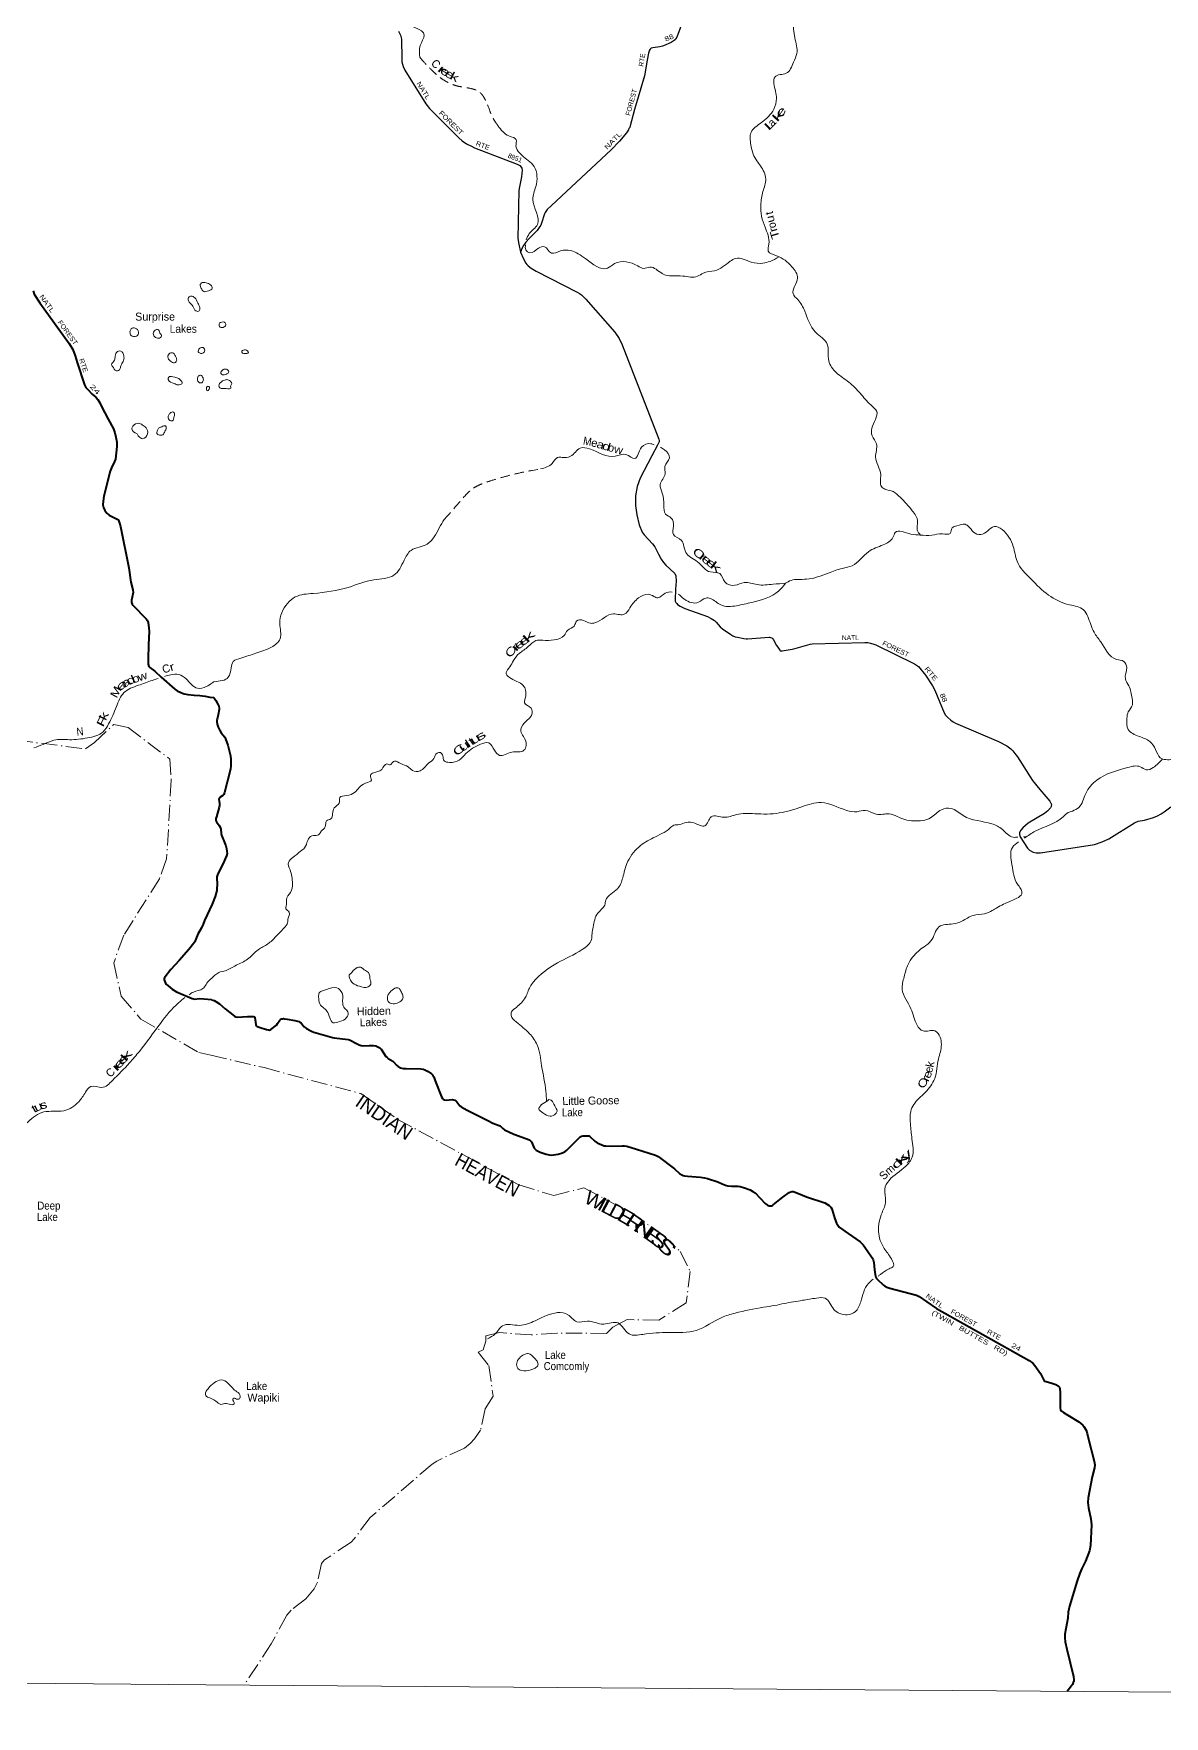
# Model space of a CAD drawing. Header units: feet. Extents: x -254670 to 6, y -549186 to -364975.
# Drawn here: x -195303 to -167054, y -549186 to -507125 of the extents above; entities that cross this region are included whole.
import ezdxf
from ezdxf.enums import TextEntityAlignment as Align

# ---------------------------------------------------------------- set-up
doc = ezdxf.new("R2010")
doc.units = ezdxf.units.FT
doc.header["$LTSCALE"] = 80
doc.linetypes.add('DOT_DASHED', pattern=[7.7, 5, -1.2, 0.3, -1.2])
doc.linetypes.add('MEDIUM_DASHED', pattern=[4.5, 3, -1.5])
for name, color, linetype, lineweight in [('26', 7, 'Continuous', 40), ('29', 7, 'Continuous', 25), ('39', 7, 'Continuous', 13), ('4', 7, 'Continuous', 13), ('44', 7, 'DOT_DASHED', 13)]:
    doc.layers.add(name, color=color, linetype=linetype, lineweight=lineweight)
for name, color, linetype in [('27', 7, 'Continuous'), ('30', 7, 'Continuous'), ('41', 7, 'Continuous')]:
    doc.layers.add(name, color=color, linetype=linetype)

msp = doc.modelspace()

# ---------------------------------------------------------------- linework, layer by layer
at = {"layer": '26'}
for points in [[(-195318.16, -513556.34), (-195287.55, -513633.5), (-195152.31, -513856.82), (-194417.84, -514869.22), (-194324, -515024.27), (-194268.71, -515176.57), (-194217.26, -515347.81), (-194031.42, -515902.47), (-194000.5, -515968.3), (-193951.54, -516021.75), (-193840.1, -516134.06), (-193753.44, -516208.83), (-193697.8, -516273.42), (-193648.83, -516353.6), (-193605.05, -516444.1), (-193444.17, -516759.85), (-193309.03, -517007.25), (-193271.56, -517107.48), (-193251.53, -517212.16), (-193227.05, -517334.65), (-193224.85, -517445.09), (-193261.55, -517758.92), (-193282.68, -517822.12), (-193357.26, -517974.95), (-193391.98, -518062.47), (-193551.14, -518689.93), (-193569.83, -518811.23), (-193574.28, -518902.55), (-193556.42, -518970.86), (-193525.31, -519047.31), (-193476.34, -519111.89), (-193419.03, -519164.09), (-193218.15, -519261.11), (-193184.77, -519287.84), (-193155.83, -519361.33), (-193135.8, -519443.74), (-192926.02, -520474.6), (-192871.56, -520836.05), (-192825.3, -521030.56), (-192820.64, -521095.14), (-192855.56, -521283.64), (-192856.46, -521346.81), (-192845.33, -521386.9), (-192828.08, -521410.18), (-192492.98, -521750.74), (-192464.73, -521785.56), (-192444.7, -521841.24), (-192423.89, -521981.82), (-192419.1, -522058.38), (-192429.81, -522401.21), (-192439.43, -522754.37), (-192438.02, -522887.98), (-192422.44, -522941.44), (-192402.41, -522965.93), (-192276.5, -523060.09), (-192116.89, -523213.28), (-191772.52, -523513.81), (-191713.65, -523554.13), (-191627.84, -523596.21), (-191541.04, -523627.39), (-191453.32, -523645.82), (-191290.21, -523657.2), (-191153.66, -523668.59), (-191020.91, -523687.57), (-190903.32, -523714.14), (-190800.34, -523718.26)], [(-190800.34, -523718.26), (-190747.81, -523790.04), (-190699.46, -523889.67), (-190680.49, -523935.21), (-190670.07, -523981.71), (-190666.97, -524022.68), (-190689.52, -524148.73), (-190721.84, -524260.55), (-190728.86, -524287.24), (-190728.86, -524325.19), (-190718.21, -524383.1), (-190692.83, -524458.03), (-190653.07, -524543.02), (-190616.96, -524598.46), (-190529.82, -524710.1), (-190506.97, -524752.17), (-190449.48, -524914.48), (-190384.33, -525176.8), (-190374.22, -525266.46), (-190378.01, -525368.93), (-190378.01, -525435.35), (-190386.55, -525504.62), (-190395.47, -525540.03), (-190530.89, -526097.59), (-190553.44, -526144.14), (-190578.1, -526168.81), (-190640.68, -526208.66), (-190663.44, -526227.64), (-190671.98, -526239.98), (-190678.61, -526259.9), (-190662.67, -526366.07), (-190659.65, -526419.31), (-190664.52, -526460.41), (-190735.44, -526697.96), (-190749.74, -526746.66), (-190751.64, -526792.2), (-190737.96, -526826.42), (-190664.4, -526921.25), (-190646.2, -526960.76), (-190630.26, -527012.34), (-190621.13, -527115.87), (-190612.25, -527159.42), (-190535.2, -527342.45), (-190504.14, -527426.99), (-190485.18, -527497.21), (-190475.32, -527566.52), (-190471.9, -527622.45), (-190481.42, -527672.82), (-190573.92, -527883.84), (-190700.44, -528130.09), (-190722.7, -528200.18), (-190728.89, -528257.24), (-190721.67, -528352.81), (-190729.46, -528545.42), (-190768.42, -528689.23), (-190842.98, -528884.17)], [(-190843, -528886.23), (-191031.53, -529293.39), (-191067.14, -529386.93), (-191107.59, -529474.11), (-191200.69, -529631.92), (-191265.37, -529798.54), (-191278.87, -529828.55), (-191298.62, -529859.08), (-191424.67, -530016.61), (-191664.4, -530294.54), (-191877.84, -530520.41), (-192020.93, -530700.41), (-192034.64, -530725.2), (-192039.8, -530752.17), (-192038.44, -530778.34), (-192025.49, -530820.8), (-192006.2, -530856.15), (-191990.83, -530881.34), (-191939.82, -530929.53), (-191839.48, -531006.06), (-191730.09, -531078.92), (-191345.36, -531242.14), (-191311.12, -531253.71), (-191278.59, -531255.5), (-191165.75, -531245.86), (-191047.11, -531251.04), (-190862.68, -531271.3)], [(-190862.7, -531273.17), (-190796.21, -531294.52), (-190750.69, -531315.4), (-190662.4, -531375.98), (-190514.29, -531503.39), (-190286.04, -531687.35), (-190249.11, -531703.39), (-190210.18, -531706.32), (-189957.68, -531691.06), (-189808.12, -531694.94), (-189785.16, -531700.48), (-189778.25, -531708.69), (-189773.98, -531729.1), (-189761.3, -531815.4), (-189749.14, -531912.02), (-189740.32, -531928.83), (-189720.41, -531944.96), (-189639.83, -531970.4), (-189489.03, -532017.07)], [(-189489.03, -532017.07), (-189439.72, -532029.41), (-189410.08, -532031.15), (-189395.15, -532026.56), (-189378.08, -532017.07), (-189238.94, -531906), (-189209.78, -531870.47), (-189154.78, -531781.28), (-189139.79, -531765.39), (-189114, -531753.77), (-189088.4, -531749.02), (-189057.09, -531746.94), (-189036.24, -531748.07), (-188967, -531760.76), (-188774.01, -531794.81)], [(-188774.01, -531794.81), (-188710.83, -531805.96), (-188677.33, -531817.81), (-188650.77, -531832.04), (-188628.96, -531845.33), (-188607.55, -531864.22), (-188542.67, -531948.75), (-188519.26, -531970.37), (-188489.57, -531989.55), (-188381, -532047.91), (-188341.17, -532064.99), (-188300.53, -532081.1), (-187839.29, -532216.69), (-187791.66, -532226.77), (-187447.92, -532269.94), (-187410.73, -532277.33), (-187380.59, -532289.86), (-187249.66, -532358.81), (-187170.07, -532398.98), (-187117.92, -532416.06), (-187060.13, -532422.79), (-186918.81, -532421.01)], [(-186918.81, -532421.01), (-186811.06, -532419.66), (-186751.88, -532429.35), (-186704.47, -532448.32), (-186657.05, -532476.79), (-186624.01, -532507.68), (-186501.54, -532689.33), (-186471.52, -532719.51), (-186443.7, -532741.52), (-186330.72, -532810.63), (-186303.36, -532834.51), (-186235.08, -532912.32), (-186194.81, -532945.83), (-186136.46, -532974.94), (-186071.98, -532990.12), (-185998.98, -532995.87), (-185631.59, -533001.1), (-185573.19, -533007.2), (-185529.57, -533024.28), (-185450.17, -533068.93), (-185364.57, -533124.86), (-185339.91, -533149.53), (-185327.56, -533165.71), (-185303.88, -533204.56), (-185267.96, -533301.42), (-185115.16, -533702.01), (-185092.42, -533738.76), (-185067.76, -533761.53), (-185037.42, -533778.61), (-184996.24, -533782.66), (-184843.4, -533771.62), (-184809.83, -533774.82), (-184779.49, -533786.21), (-184754.83, -533801.39), (-184733.94, -533821.96), (-184656.21, -533924.74), (-184620.03, -533952.72), (-184474.98, -534031.88), (-183955, -534295.77)], [(-183955, -534295.77), (-183828.74, -534359.85), (-183766.74, -534385.87), (-183670.02, -534416.24), (-183647.26, -534427.62), (-183582.78, -534492.15), (-183542.74, -534522.1), (-183307.99, -534635.16), (-182913.3, -534778.7), (-182887.45, -534798.05), (-182865.88, -534826.14), (-182796.76, -534986.58), (-182773.91, -535013.07), (-182745.46, -535033.94), (-182646, -535081.91), (-182497.01, -535136.42), (-182459.08, -535145.91), (-182426.84, -535151.6), (-182370.32, -535155.61), (-182199.26, -535132.62), (-182093.05, -535102.26), (-182056.07, -535088.03), (-182029.29, -535071.97), (-181979.26, -535033.94), (-181648.31, -534702.79), (-181614, -534682.57), (-181574.35, -534676.22), (-181471.94, -534672.43), (-181435.19, -534678.05), (-181411.25, -534693.3), (-181285.06, -534805.5), (-181222.54, -534847.96), (-181108.75, -534901.1), (-181051.85, -534921.97), (-181006.3, -534927.46), (-180851.77, -534932.51), (-180596.68, -534923.87), (-180542.39, -534926.55), (-180486.68, -534935.26), (-180244.74, -535006.71), (-179770.75, -535160.13), (-179730.92, -535175.31), (-179704.15, -535192.04), (-179292.43, -535497.33), (-179169.54, -535613.68), (-179110.66, -535649.5), (-179076.61, -535664.92), (-179042.48, -535674.41), (-178968.76, -535684.42), (-178643.91, -535708.89), (-178546.54, -535722.8), (-178470.68, -535743.67), (-178210.35, -535821.84), (-178098.95, -535872.72), (-178019.3, -535908.77), (-177960.51, -535925.85), (-177869.47, -535933.44), (-177765.16, -535933.44), (-177697.84, -535934.39), (-177650.43, -535943.88), (-177542.66, -535977.55), (-177398.19, -536027.38), (-177331.49, -536064.04), (-177278.71, -536103.29), (-177024.15, -536367.27), (-176971.47, -536406.92), (-176927.85, -536422.1), (-176870.95, -536422.1), (-176842.5, -536414.51), (-176824.03, -536403.34), (-176659.1, -536267.7)], [(-176659.1, -536267.7), (-176583.19, -536205.27), (-176424.33, -536092.85), (-176388.29, -536071.98), (-176361.59, -536067.07), (-176331.4, -536068.18), (-176299.15, -536079.57), (-176191.9, -536118.6), (-175992.73, -536202.84), (-175533.82, -536354.44), (-175465.63, -536387.95), (-175427.7, -536416.41), (-175387.88, -536456.26), (-175363.89, -536496.34), (-175288.51, -536748.82), (-175243.74, -536862.37), (-175214.35, -536912.67), (-175174.12, -536957.9), (-174950.23, -537112.9), (-174653.17, -537325.57), (-174580.91, -537398.48), (-174474.63, -537539.93), (-174356.17, -537723.94), (-174328.67, -537777.73), (-174314.44, -537843.49), (-174295.29, -538021.36), (-174280.31, -538143.33), (-174263.24, -538207.85), (-174247.13, -538239.16), (-174225.69, -538261.68), (-174068.85, -538411.85), (-174042.3, -538428.93), (-173986.53, -538457.14), (-173913.33, -538483.96), (-173243.86, -538660.45), (-173177.77, -538689.93), (-172985.65, -538826.24), (-172743.96, -538995.65), (-170429.74, -540288.17), (-170343.08, -540354.16), (-170286.18, -540418.68), (-170147.04, -540619.03), (-170085.15, -540752.67), (-170058.6, -540798.22), (-170036.35, -540811.96), (-169890.52, -540850.98), (-169766.53, -540889.31), (-169703.24, -540926.95), (-169675.49, -540957.63), (-169664.12, -541003.17), (-169654.19, -541088.56), (-169659.89, -541379.6), (-169660.32, -541473.8), (-169648.94, -541523.14), (-169629.03, -541546.87), (-169573.08, -541595.25), (-169468.47, -541654.45), (-169186.64, -541824.65), (-169093.26, -541908.38), (-169062.92, -541938.74), (-169009.95, -542030.94), (-168979.47, -542117.12), (-168948.19, -542261.06), (-168808.32, -542809.99), (-168793.61, -542902.77), (-168799.42, -542970.8), (-168856.1, -543198.59), (-168958.82, -543726.68)], [(-168958.82, -543726.68), (-168966.2, -543838.34), (-168951.69, -543977.81), (-168886.74, -544250.17), (-168877.07, -544401.95), (-168896.03, -544914.33), (-168922.54, -545052.66), (-169021.96, -545309.73), (-169114.14, -545489.33), (-169162.36, -545608.16), (-169230.41, -545801.6), (-169423.46, -546430.31), (-169457.42, -546584.31), (-169467.46, -546728.63), (-169537.08, -547134.64), (-169540.87, -547221.94), (-169535.3, -547321.66), (-169488.66, -547503.29), (-169325.33, -548187.21), (-169315.19, -548275.17), (-169318.03, -548315.96), (-169328.4, -548343.77), (-169348.38, -548391.87), (-169372.21, -548427.25), (-169483.83, -548565.72)]]:
    msp.add_lwpolyline(points, dxfattribs=at)
at = {"layer": '29'}
for points in [[(-178912.88, -506342.17), (-179230.18, -507209.32), (-179255.31, -507247.27), (-179270.88, -507268.36), (-179301.4, -507296.87), (-179372.17, -507344.27), (-179567.96, -507431.25), (-179594.41, -507439.39), (-179661.05, -507451.8), (-179834.52, -507476.04), (-179877.31, -507491.94), (-179901.67, -507512.69), (-179917.95, -507535.09), (-179940.4, -507609.41), (-179974.11, -507791.13), (-180037.8, -508182.59), (-180287.67, -509022.48), (-180399.18, -509428.64), (-180411.39, -509467.33), (-180430.13, -509499.28), (-180441.91, -509526.38), (-180494.82, -509607.82), (-180665.74, -509815.5), (-180870.97, -510031.52), (-182367.4, -511420.75), (-182470.62, -511521.71), (-182524.98, -511595.4), (-182536.75, -511627.58), (-182611.46, -511860.67), (-182630.35, -511914.67), (-182653.75, -511949.29), (-182719.13, -512041.76), (-182920.97, -512246.03), (-183003.74, -512336.14), (-183061.73, -512417.58), (-183095.07, -512476.55), (-183136.11, -512588.2)], [(-186187.95, -507065.84), (-186137.29, -507160.47), (-186113.88, -507264.48), (-186106.77, -507755), (-186101.3, -507832.61), (-186074.22, -507942.32), (-186031.3, -508039.21), (-185508.56, -508882.97), (-185414.73, -508996.54), (-184678.11, -509730.88), (-184596.96, -509803.27), (-184487.08, -509876.57), (-184365, -509941.72), (-184292.7, -509982.19), (-183223.14, -510389.37), (-183160.39, -510422.23), (-183123.77, -510458.88), (-183103.43, -510491.46), (-183098.6, -510536.45), (-183112.16, -510700.34), (-183168.54, -510951.6), (-183179.43, -511047.77), (-183206.81, -512245.58), (-183184.82, -512384.99), (-183136.11, -512588.2)], [(-183136.11, -512588.2), (-183061.74, -512757.59), (-183004.76, -512863.47), (-182981.37, -512894.01), (-182947.44, -512927.83), (-182875.56, -512983.6), (-182744.86, -513065.57), (-181726.91, -513590.35), (-181665.86, -513622.92), (-181617.02, -513653.48), (-181508.16, -513764.2), (-180782.34, -514584.45), (-180674.9, -514742.77), (-180599.46, -514902.03), (-179680.42, -517264), (-179673.77, -517296.01), (-179677.84, -517324.52), (-179713.83, -517413.72), (-179854.26, -517676.52), (-180151.43, -518236), (-180225.2, -518448.44), (-180263.55, -518675.05), (-180265.9, -518916.73), (-180236.08, -519149.3), (-180176.37, -519405.39), (-180096.29, -519584.52), (-180052.25, -519653.8), (-179839.19, -519874.73), (-179783.65, -519955.14), (-179691.77, -520138.01), (-179622.98, -520260.6), (-179563.89, -520346.07), (-179508.49, -520413.59), (-179302.37, -520599.36), (-179283.08, -520622.97), (-179262.74, -520679.98), (-179252.42, -520811.8), (-179266.27, -521007.69), (-179278.8, -521273.59), (-179271.9, -521313.21), (-179255.62, -521343.76), (-179237.3, -521368.19), (-179213.96, -521392.15), (-179153.88, -521433.34), (-179035, -521491.69), (-178864.67, -521552.76)], [(-178864.67, -521552.76), (-178469.23, -521694.54), (-178372.51, -521740.81), (-178294.27, -521794.05), (-178248.38, -521838.54), (-178147.82, -521949.31), (-178093.74, -521999.39), (-177884.15, -522145.99), (-177835.31, -522174.49), (-177772.39, -522198.54), (-177719.33, -522213.18), (-177558.58, -522247.79), (-177505.67, -522253.9), (-177469.09, -522255.14), (-176930.96, -522211.75), (-176915.07, -522212.17), (-176893.7, -522217.26), (-176861.66, -522231.51), (-176838.76, -522249.84), (-176817.61, -522274.72), (-176747.03, -522419.33), (-176712.1, -522462.61), (-176660.21, -522539.98), (-176651.05, -522549.14), (-176634.78, -522555.25), (-176619.51, -522556.27), (-176603.24, -522555.25), (-176350.92, -522514.53), (-176308.07, -522505.1), (-175902.24, -522382.18), (-175853.09, -522376.99), (-174535.43, -522340.29), (-174462.6, -522345.53), (-174396.46, -522361.82), (-174309.99, -522386.26), (-174260.21, -522406.65), (-173292.57, -522878.99), (-173199.88, -522943.76), (-173024, -523157.27), (-172842.64, -523424.84), (-172785.9, -523534.61), (-172557.25, -524103.31), (-172518.32, -524163.77), (-172466.39, -524218.09), (-172388.09, -524285.93), (-172327.52, -524329.29), (-172268.03, -524361.27), (-171194.74, -524815.01), (-170989.95, -524930.77), (-170892.49, -525002.63), (-170839.59, -525051.5), (-170786.68, -525116.65), (-170724.68, -525203.06), (-170348.46, -525790.3), (-170164.71, -526015.89), (-169911.62, -526308.07), (-169877.11, -526395.32), (-169881.18, -526440.12), (-169901.25, -526478.16), (-169966.65, -526554.14), (-170044.49, -526616.94), (-170458.6, -526861.4), (-170589.31, -526973.57), (-170642.21, -527034.66), (-170670.72, -527095.59), (-170674.77, -527144.6), (-170653.76, -527203.74), (-170474.55, -527487.29), (-170426.52, -527535.53), (-170327.55, -527584.55), (-170259.66, -527600.69), (-170147.79, -527600.09), (-168800.5, -527389.63), (-168605.34, -527327.86), (-168443.34, -527248.69), (-167795.48, -526851.41), (-167711.58, -526812.95), (-167549.37, -526782.33), (-167327.47, -526721.1), (-167224.54, -526677.11), (-167132.13, -526623.37), (-167054.8, -526574.5), (-166894.57, -526451.93)]]:
    msp.add_lwpolyline(points, dxfattribs=at)
at = {"layer": '39'}
msp.add_line((-170493.9, -527198.19), (-170569.76, -527201.43), dxfattribs=at)
for points in [[(-190626.98, -502911.22), (-190230.76, -503028.87), (-189524.46, -502975.73), (-189338.39, -503105.66), (-188954.47, -503401.78), (-188327.85, -503784.03), (-187821.54, -504119.21), (-187707.08, -504411.36), (-187651.27, -504478.07), (-187576.06, -504639.34), (-187368.16, -504807.6), (-187251.24, -505039.5), (-187172.19, -505226.92), (-187121.71, -505468.38), (-187102.35, -505568.98), (-186969.4, -505809.03), (-186475.13, -506409.32), (-186341.11, -506506.73), (-186255.57, -506631.91), (-186150.13, -506785.37), (-185545.61, -507165.46), (-185644.05, -507419.9), (-185657.94, -507716.25)], [(-174559.65, -502841.93), (-174659.53, -503143.78), (-174620.71, -503600.13), (-174706.51, -504047.54), (-175037.68, -504766.41), (-175054.36, -504844.65), (-175181.2, -504863.82), (-175373.22, -504993.02), (-175633.13, -505324.65), (-176040.52, -505478.41), (-176340.99, -505586.73), (-176360.09, -505721.2), (-176316.86, -505856.12), (-176366.49, -506038.59), (-176350.82, -506364.18), (-176286.93, -507232.58), (-176235.52, -507618.71), (-176319.63, -507841.11), (-176500.67, -508115.05), (-176780.89, -508205.43), (-176806.27, -508372.01), (-176744.74, -508750.16), (-176811.05, -509010.87), (-177127.34, -509352.13), (-177378.52, -509593.42), (-177384.85, -509902.77), (-177326.28, -510138.26), (-177233, -510303.69), (-177145.44, -510428.89), (-177013.17, -510759.34), (-177083.89, -511072.25), (-177134.67, -511409.41), (-177114.64, -511688.83), (-177030.21, -511962.68), (-176934.81, -512383.27), (-176948.23, -512564), (-176739.93, -512678.02), (-176357.85, -512952.02), (-176217.22, -513240.34), (-176330.72, -513627.28), (-176213.14, -513770.78), (-176038.35, -514063.37), (-175768.77, -514589.7), (-175475.36, -514887.17), (-175438.24, -515301.31), (-175245.41, -515602.07), (-174935.44, -515837.37), (-174651.94, -516114.68), (-174390.66, -516405.89), (-174239.04, -516569.72), (-174364.86, -516990.72), (-174354.18, -517175.64), (-174247.1, -517379.34), (-174269.68, -517708.67), (-174140.26, -518151.61), (-174118.33, -518447.11), (-174034.33, -518510), (-173831.69, -518573.75), (-173649.74, -518715.71), (-173352.59, -519051.38), (-173217.84, -519319.57), (-173227.52, -519538.49), (-173148.18, -519659.59)], [(-183696.28, -509437.11), (-183428.61, -509680.14), (-183246.33, -509777.9), (-183253.53, -509934.56), (-183222.12, -510031.2), (-182948.52, -510294.39), (-182798.81, -510444.15), (-182758.34, -510948.74), (-182831.11, -511267.66), (-182717.18, -511899.34), (-182919.98, -512124.9), (-182996.76, -512278.36)], [(-183013.02, -512401.26), (-183007.46, -512528.1), (-182903.43, -512601.18), (-182691.43, -512490.21), (-182540.3, -512451.12), (-182368.53, -512609.08), (-182138.87, -512556.5), (-181885.41, -512548.29), (-181510.88, -512755.94), (-180967.59, -512986.91), (-180787.76, -512873.69), (-180208.99, -512932.13), (-180058.62, -512993.5), (-179907.54, -512960.44), (-179599.04, -513123.4), (-179080.64, -513185.43), (-178718.67, -513190.06), (-178573.26, -513108.74), (-178291.27, -513050.51), (-177899.36, -512816.28), (-177762.07, -512744.94), (-177380.63, -512834.1), (-177081.2, -512864.4), (-176905.88, -512817.45), (-176691.89, -512708.5)], [(-190967.84, -513359.8), (-190861.47, -513432.71), (-190841.29, -513486.93), (-190933.63, -513553.43), (-191054.19, -513569.74), (-191118.62, -513491.49), (-191138.87, -513399.08), (-191076.65, -513342.69), (-191026.4, -513348.62), (-190967.84, -513359.8)], [(-191198.44, -513863.43), (-191154.05, -513973.87), (-191165.99, -514054.28), (-191248.38, -514056.45), (-191324.94, -513934.01), (-191417.54, -513835.71), (-191431.79, -513721.19), (-191365.52, -513684.89), (-191279.04, -513724.91), (-191198.44, -513863.43)], [(-190650.9, -514349.57), (-190603.25, -514335.16), (-190536.56, -514339.98), (-190502.85, -514404.52), (-190569.68, -514466.31), (-190658.03, -514447.59), (-190671.76, -514401.28), (-190650.9, -514349.57)], [(-192899.83, -514576.76), (-192865.54, -514501.69), (-192763.06, -514485.42), (-192680.51, -514585.74), (-192736.62, -514688.34), (-192865.27, -514670.5), (-192899.83, -514576.76)], [(-192147.31, -514608.24), (-192206.31, -514520.52), (-192264.56, -514538.71), (-192312.63, -514649.34), (-192234.12, -514731.58), (-192135.65, -514723.35), (-192111.59, -514689.14), (-192147.31, -514608.24)], [(-193099.33, -515372.32), (-193049.25, -515261.69), (-193057.47, -515145.15), (-193103.82, -515068.87), (-193206.31, -515073.09), (-193268.44, -515183.74), (-193282.35, -515284.25), (-193354.52, -515396.93), (-193310.19, -515473.21), (-193263.86, -515543.46), (-193161.38, -515529.19), (-193129.35, -515450.76), (-193099.33, -515372.32)], [(-191763.13, -515186.87), (-191811.48, -515114.61), (-191897.9, -515114.78), (-191952.02, -515207.33), (-191883.52, -515313.71), (-191786.99, -515355.72), (-191738.81, -515319.46), (-191730.87, -515253.12), (-191763.13, -515186.87)], [(-191192.34, -515081.82), (-191192.34, -515059.83), (-191130.39, -514974.63), (-191052, -514984.53), (-191029.81, -515038.75), (-191081.94, -515115.21), (-191122.13, -515117.3), (-191192.34, -515081.82)], [(-190023.53, -515121.23), (-190083.77, -515108.73), (-190101.54, -515064.41), (-190059.08, -515034.58), (-189958.68, -515055.4), (-189936.86, -515095.74), (-189975.23, -515117.56), (-190023.53, -515121.23)], [(-191208.56, -515796.7), (-191191.58, -515690.19), (-191131.34, -515661.94), (-191070.93, -515732.16), (-191072.81, -515818.58), (-191104.91, -515852.8), (-191157.17, -515850.89), (-191189.37, -515822.82), (-191208.56, -515796.7)], [(-190487.91, -515634.2), (-190588.6, -515651.55), (-190624.52, -515615.13), (-190583.7, -515535.06), (-190509.1, -515509.48), (-190439.02, -515550.17), (-190431.32, -515596.44), (-190461.41, -515623.47), (-190487.91, -515634.2)], [(-191790.21, -515868.19), (-191939.09, -515770), (-191929.13, -515709.7), (-191826.65, -515699.45), (-191635.59, -515783.49), (-191591.26, -515859.77), (-191663.55, -515902.11), (-191739.93, -515894.22), (-191790.21, -515868.19)], [(-190988.17, -515969.14), (-190952.04, -515934.9), (-190909.8, -515958.94), (-190919.77, -516013.22), (-190959.9, -516053.49), (-190982.06, -516021.38), (-190988.17, -515969.14)], [(-190513.14, -515780.68), (-190640.36, -515850.08), (-190669.26, -515950.33), (-190621.33, -515994.87), (-190528.79, -515991.53), (-190452.44, -516000.12), (-190379.92, -515984.57), (-190381.57, -515936.34), (-190350.94, -515874.28), (-190388.7, -515813.73), (-190474.87, -515772.93), (-190513.14, -515780.68)], [(-192715.3, -517130.53), (-192847.58, -517005.68), (-192821.57, -516935.3), (-192678.98, -516864.68), (-192590.5, -516900.69), (-192493.91, -516980.89), (-192455.5, -517125.51), (-192579.91, -517250.35), (-192676.47, -517192.25), (-192715.3, -517130.53)], [(-192097.88, -516954.18), (-192009.63, -516931.72), (-191989.45, -516989.96), (-192025.5, -517068.41), (-192075.62, -517150.9), (-192137.9, -517161.07), (-192212.3, -517137.1), (-192212.46, -517036.61), (-192170.34, -516980.26), (-192130.17, -516964.11), (-192097.88, -516954.18)], [(-191798.95, -516714.27), (-191785.01, -516629.84), (-191811.21, -516583.67), (-191893.57, -516607.94), (-191935.68, -516668.31), (-191933.54, -516754.72), (-191853.07, -516806.82), (-191814.91, -516788.66), (-191804.91, -516756.49), (-191798.95, -516714.27)], [(-182636.12, -518003.62), (-182347.51, -517867.08), (-182211.65, -517717.39), (-182099.03, -517718.2), (-181889.66, -517689.58), (-181648.82, -517486.4), (-181411.65, -517506.2), (-180777.5, -517687.6), (-180505.7, -517647.38), (-180287.23, -517747.41), (-180114.18, -517465.38), (-179880.22, -517376.67), (-179803.03, -517400.36)], [(-179644.12, -517464.76), (-179543.5, -517529.79), (-179420.31, -517729.59), (-179532.53, -517945.76), (-179525.84, -518126.63), (-179648.55, -518398.98), (-179599.85, -518610.29), (-179555.85, -518911.97), (-179513.26, -519133.29), (-179375.23, -519232.73), (-179320.43, -519434.04), (-179319.99, -519645), (-179117.99, -519795.14), (-179011.61, -520091.25), (-178717.72, -520324.43), (-178389.82, -520581.97), (-178160.84, -520619.79), (-178031.68, -520829.67), (-177784.94, -520913.84), (-177549.11, -520843.22), (-177225.73, -520897.8), (-176823.43, -520886.65), (-176522.28, -520864.98)], [(-190798.68, -523324.22), (-190439.99, -523210.92), (-190365.85, -522978.4), (-190314.38, -522820.05), (-190126.72, -522735.02), (-189749.7, -522609.17), (-189362.45, -522461.3), (-189145.68, -522249.9), (-189154.88, -521866.09), (-188962.12, -521369.23), (-188765.82, -521205.91), (-188316.68, -521116.74), (-187442.73, -520966.37), (-186801.77, -520776.13), (-186302.17, -520663.23), (-186047.97, -520287.36), (-185873.17, -520041.5), (-185469.77, -519883.7), (-185169.07, -519476.02), (-185045.35, -519271.7)], [(-158998.04, -524299.67), (-159136.87, -524277.69), (-159266.49, -524399.31), (-159450.4, -524520.53), (-159657.27, -524482.86), (-159941.76, -524338.15), (-160568.22, -523933.8), (-160736.12, -523795.96), (-161019.32, -523745.69), (-161197.29, -523879.01), (-161555.33, -524155.68), (-161655.28, -524343.81), (-161524.64, -524624.03), (-161641.51, -524922.54), (-161901.11, -525213.99), (-162239.77, -525320.02), (-162538.62, -525480.59), (-162900.39, -525719.07), (-163106.74, -525882.32), (-163593.62, -525906.91), (-163987.22, -525829.72), (-164291.56, -525648.71), (-164919.49, -525441.23), (-165230.86, -525394.77), (-165364.49, -525514.35), (-165550.06, -525587.34), (-165821.45, -525573.32), (-166044.55, -525286.41), (-166387.91, -525213.6), (-166848.87, -525268.52), (-167154.23, -525224.12), (-167271.34, -525018.34), (-167416.69, -524822.4), (-167685.19, -524689.86), (-167957.42, -524519.12), (-167989.54, -524241.63), (-167954.1, -524075.13), (-167852.28, -523905.1), (-167857.12, -523746.34), (-167945.21, -523424.24), (-168028.41, -523254.87), (-167994.12, -522971.84), (-168069.38, -522816.59), (-168250, -522765.05), (-168640.93, -522330.26), (-168810.06, -522087.94), (-168967.98, -521691), (-169073.35, -521527.5), (-169422.35, -521402.41), (-169947.43, -521157.51), (-170388.89, -520756.5), (-170733.47, -520309.99), (-170827.27, -519943.65), (-170936.16, -519713.82), (-171304.22, -519447.96), (-171641.57, -519648.44), (-171820.09, -519584.86), (-171943.72, -519443.33), (-172027.79, -519390.48), (-172237.2, -519425.12), (-172352.25, -519480.55), (-172403.56, -519618.8), (-172594.69, -519627.46), (-172864.45, -519663.68), (-173147.98, -519659.61), (-173385.1, -519633.79), (-173776.99, -519596.79), (-173834.2, -519716.92), (-174076.92, -519902.01), (-174446.24, -520074.12), (-174851.09, -520424.79), (-175102.99, -520493.29), (-175449.77, -520609.31), (-175995.92, -520762.06), (-176203.1, -520766.59), (-176380.27, -520791.42), (-176522.28, -520864.98)], [(-179351.58, -521081.97), (-179524, -521108.17), (-179705.91, -521229.4), (-179812.21, -521190.46), (-179944.56, -521139.27), (-180188.58, -521229.92), (-180407.62, -521475.45), (-180545.6, -521639.2), (-180664.32, -521648.39), (-180815, -521627.2), (-181281.26, -521852.86), (-181391.95, -521864.11), (-181568.39, -521792.52), (-181739.46, -521809.36), (-181794.65, -521927.49), (-181962.43, -522042.81), (-182047.84, -522168.76), (-182302.07, -522279.43), (-182581.68, -522287.45), (-182758.73, -522298.22), (-182944.87, -522447.55), (-183169.37, -522616.7), (-183315.5, -522794.45), (-183403.16, -522952.54), (-183498.73, -523092.48), (-183232.93, -523317.42), (-183072.78, -523415.02), (-183010.47, -523688.71), (-183035.84, -523855.28), (-182871.93, -523989.07), (-182854.96, -524139.88), (-183045.63, -524357.49), (-183133.65, -524563.79), (-183068.25, -524692.85), (-182995.56, -524922.41), (-183052.74, -525038.53), (-183358.76, -525082.52), (-183665.06, -525164.68), (-183788.81, -525039.22), (-183932.24, -524855.35), (-184135.6, -524888.03), (-184505.39, -525122.42), (-184673.52, -525283.94), (-184911.27, -525342.49), (-185047.7, -525299.31), (-185083.02, -525180.52), (-185140.7, -525095.72), (-185225.27, -525109.17), (-185304.72, -525245.21), (-185440.33, -525360.76), (-185648.92, -525554.13), (-185841.91, -525542.68), (-185949.82, -525451.49), (-186130.23, -525371.83), (-186284.61, -525308.43), (-186339.19, -525346.2), (-186393.91, -525402.06), (-186476.2, -525379.36), (-186607.93, -525515.03), (-186815.73, -525601.92), (-186890.6, -525663.66), (-186863.35, -525784.41), (-187014.76, -525861.67), (-187285.98, -526092.76), (-187483.64, -526169.68), (-187654.97, -526220.67), (-187670.07, -526357.18), (-187791.65, -526478.86), (-187832.98, -526627.23), (-187876.14, -526751.48), (-187985.12, -526802.93), (-188016.4, -526951.38), (-188119.79, -527061.13), (-188166.58, -527133.12), (-188273.45, -527170.52), (-188351.91, -527173.97), (-188455.39, -527295.77), (-188533.16, -527476.03), (-188634.37, -527563.7), (-188826.59, -527719.01), (-188938.13, -527842.77), (-188893.22, -528023.92)], [(-176522.28, -520864.98), (-176691.98, -521058.38), (-177357.76, -521340.86), (-177744.52, -521424.44), (-178136.54, -521405.53), (-178394.76, -521242.93), (-178513.34, -521232.02), (-178691.12, -521339.23), (-178874.19, -521347.94), (-179190.18, -521135.18)], [(-192030.59, -523193.84), (-191879.4, -523149.34), (-191678.44, -523142.92), (-191493.37, -523253.1), (-191207.62, -523487.67), (-190994.65, -523447.07), (-190906.3, -523398.67), (-190796.9, -523322.99)], [(-195301.17, -524976.68), (-195062.15, -524889.81), (-194799.03, -524786.81), (-194407.15, -524773.99), (-193955.03, -524728.91), (-193569.4, -524575.43), (-193431.03, -524378.22), (-193234.74, -523947.77), (-193046.37, -523597.73), (-192686.91, -523414.16), (-192337.4, -523290.9), (-192188.24, -523242.24)], [(-167099.39, -525255.45), (-167335.07, -525471.94), (-167506.42, -525526.95), (-167654.68, -525451.54), (-167962.5, -525467.39), (-168741.16, -525783.2), (-169017.19, -526120.74), (-169186.69, -526465.08), (-169350.27, -526556.31), (-169457.16, -526595.72), (-169578.6, -526699.31), (-170281.18, -527061.89), (-170545.74, -527232.51)], [(-170715.51, -527207.65), (-170831.34, -527212.6), (-171101.37, -527015.76), (-171361.78, -526877.25), (-172078.21, -526671.14), (-172384.55, -526490.11), (-172624.13, -526524.54), (-172895.14, -526727.5), (-173311.99, -526800.83), (-173539.03, -526771.05), (-173928.12, -526629.6), (-174251.96, -526635.29), (-174526.77, -526540.88), (-174728.13, -526573.57), (-174993.34, -526539.51), (-175627.41, -526346.05), (-176110.86, -526451.04), (-176677.14, -526605.65), (-176981.02, -526631.58), (-177284.65, -526625.36), (-177747.36, -526646.11), (-178053.55, -526712.2), (-178377.29, -526705.84), (-178531.76, -526923.71), (-178784.7, -526861.6), (-178997.71, -526839.97), (-179167.08, -526897), (-179307.95, -526910.05), (-179407.06, -526985.67), (-179821.12, -527223.76), (-180184.86, -527456.19), (-180483.6, -527871.92), (-180584.77, -528222.78), (-180717.57, -528501.09), (-181009.29, -528784.27), (-181036.37, -528908.64), (-181206.78, -529106.3), (-181322.04, -529459.07), (-181351.4, -529619.59), (-181366.61, -529772.17), (-181595.72, -530019.64), (-182217.65, -530354.67), (-182822.58, -530836.49), (-182899.84, -530948.44), (-183016.45, -531212.8), (-183242.79, -531467.79)], [(-170693.79, -527327.18), (-170851.33, -527465.6), (-170860.59, -527897.49), (-170723.46, -528384.69), (-170645.86, -528495.76), (-170612.36, -528588.42), (-170883.44, -528801.43), (-171238.7, -528975.66), (-171351.84, -529045.15), (-171543.49, -529124.13), (-171829.37, -529164.25), (-172112.02, -529310.87), (-172329.72, -529377.6), (-172684.23, -529451.38), (-172885.98, -529805.53), (-173058, -529948.94), (-173335.4, -530200.08), (-173457.5, -530392.07), (-173556.36, -530702.76), (-173602.9, -531009.82), (-173385.35, -531501.62), (-173231.54, -531910.59), (-173081.77, -532052.31), (-172784.12, -532052.46), (-172656.58, -532208.09), (-172649.27, -532575.81), (-172698.89, -532756.27), (-172790.99, -533239.8), (-173028.92, -533591.68), (-173312.7, -533888.98), (-173390.44, -534065.21), (-173396.84, -534382.61), (-173359.34, -534746.53), (-173354.76, -535210.67), (-173511.28, -535432.54), (-173932.26, -535789.12), (-174038.45, -536005.34), (-174016.63, -536314.9), (-174107.24, -536597.53), (-174195.2, -537065.01), (-174055.57, -537487.94), (-173870.52, -537752.48), (-173827.72, -537945.66), (-173932.69, -537999.15), (-174146.94, -538142.25), (-174204.68, -538180.64)], [(-188893.22, -528023.92), (-188837.49, -528369.89), (-188887.41, -528590.53), (-188989.32, -528772.62), (-188983.89, -528853.02), (-188996.53, -528929.28), (-188999.05, -528997.57), (-188919.25, -529084.54), (-188950.74, -529261.11), (-188957.41, -529345.45), (-189048.95, -529485.42), (-189249.6, -529692.92), (-189454.13, -529880.29), (-189692.51, -530023.22), (-189957.75, -530262.39), (-190244.46, -530413), (-190510.93, -530547.69), (-190680.22, -530594.68), (-190858.61, -530745.21)], [(-191421.52, -531149.38), (-191312.4, -531082.36), (-191077.4, -530993.48), (-190912.93, -530784.16), (-190858.61, -530745.21)], [(-187317.27, -530546.74), (-187185.88, -530457.28), (-187109.55, -530469.89), (-187043.58, -530522.6), (-186937.54, -530595.7), (-186892.69, -530784.88), (-186875.18, -530863.36), (-186946.2, -530947.23), (-187165.34, -530937.6), (-187331.67, -530858.04), (-187401.27, -530753.06), (-187416.61, -530652.5), (-187355.84, -530594.67), (-187317.27, -530546.74)], [(-196441.69, -537292.03), (-196414.18, -536890.04), (-196332.55, -536389.48), (-196144.04, -536127.86), (-195987.53, -535970.81), (-195891.42, -535739.51), (-195891.73, -535536.54), (-195773.56, -535277.07), (-195761.89, -535029.86), (-195738.23, -534730.37), (-195443.43, -534325.86), (-195047.89, -534079.92), (-194551.53, -534046.81), (-194174.05, -533823.01), (-194007.61, -533587.56), (-193873.18, -533442.61), (-193599.82, -533466.2), (-193336.81, -533294.87), (-192909.41, -532853.93), (-192660.66, -532564.06), (-192137.19, -531865.7), (-191681.79, -531348.34), (-191528.8, -531220.42)], [(-187990.53, -531022.03), (-187728.74, -530975.71), (-187597, -531109.27), (-187580.82, -531366.55), (-187537.45, -531483.39), (-187451.64, -531572.42), (-187482.92, -531720.87), (-187658.63, -531820.05), (-187817.72, -531849.03), (-187974.41, -531556.57), (-188050.32, -531487.71), (-188152.04, -531374.46), (-188182.93, -531201.46), (-188166.07, -531099.11), (-188087.27, -531049.46), (-187990.53, -531022.03)], [(-186408.3, -531091.77), (-186276.79, -530986.24), (-186182.24, -530982.91), (-186130.51, -531057.62), (-186081.02, -531162.45), (-186083.75, -531258.87), (-186188.97, -531344.5), (-186319.91, -531373.68), (-186448.19, -531316.5), (-186465.7, -531238.02), (-186451.07, -531163.79), (-186408.3, -531091.77)], [(-183242.79, -531467.79), (-183363.06, -531575.94), (-183371.78, -531666.29), (-183246.31, -531829.94), (-182910.64, -532123.69), (-182723.69, -532404.32), (-182610.94, -532925.49), (-182505.08, -533561.14), (-182486.87, -533814.42)], [(-182486.87, -533814.42), (-182648.65, -533933.8), (-182681.3, -533997.85), (-182583.52, -534099.02), (-182399.13, -534184.74), (-182261.95, -534127.47), (-182227.22, -534055.39), (-182284.55, -533922.37), (-182374.04, -533787.11), (-182430.23, -533770.63), (-182448.51, -533782.18), (-182486.94, -533813.44)], [(-174325.41, -538261.78), (-174448.28, -538367.09), (-174638.73, -538823.79), (-174777.34, -539071.92), (-174974.99, -539146.83), (-175309.87, -539015.82), (-175529, -538736.97), (-175742.14, -538731.41), (-176092.49, -538787.13), (-176549.61, -538866.19), (-176791.32, -538916.68), (-177065.16, -538960.9), (-177780.21, -539108.41), (-178112.85, -539216.5), (-178746.76, -539539.39), (-179432.95, -539592.68), (-180082.88, -539638.19), (-180428.71, -539627.65), (-180702.18, -539352.43), (-181060.38, -539381.97), (-181466.06, -539306.71), (-181733.66, -539322.85), (-181955.58, -539146.45), (-182492.71, -539168.67), (-182777.24, -539297.2), (-183166.25, -539412.92), (-183592.71, -539425.9), (-183771.19, -539627.52), (-183967.16, -539746.65)], [(-182772.31, -540251.56), (-182944.28, -540119.72), (-183045.01, -540143.1), (-183233.66, -540358.72), (-183208.49, -540489.49), (-182995.74, -540547.29), (-182776.05, -540482.58), (-182703.1, -540408.78), (-182726.49, -540310.16), (-182772.31, -540251.56)], [(-190947.22, -541207.53), (-190752.3, -541310.77), (-190628.19, -541388.02), (-190491.26, -541364.9), (-190344.7, -541398.11), (-190294.24, -541374.37), (-190309.81, -541303.94), (-190325.55, -541257.61), (-190315.36, -541239.6), (-190235.02, -541254.25), (-190162.61, -541252.77), (-190153.82, -541152.37), (-190255.63, -541051.18), (-190449.24, -540854.89), (-190615.56, -540775.33), (-190783, -540844.44), (-190865.92, -540906.12), (-190946.11, -540996.87)], [(-190946.11, -540996.87), (-190999.46, -541075.76), (-191001.32, -541170.22), (-190971.13, -541200.31), (-190947.22, -541207.53)]]:
    msp.add_spline(points, degree=3, dxfattribs=at)
at = {"layer": '39', "linetype": 'MEDIUM_DASHED'}
for points in [[(-185657.94, -507716.25), (-185313.14, -508081.29), (-184742.56, -508426.97), (-184174.55, -508579.77), (-183829.47, -509229.2), (-183696.28, -509437.11)], [(-185045.35, -519271.7), (-184631.05, -518796.82), (-184331.17, -518497.63), (-183881.22, -518301.99), (-183290.72, -518135.49), (-182636.12, -518003.62)]]:
    msp.add_spline(points, degree=3, dxfattribs=at)
at = {"layer": '4'}
msp.add_lwpolyline([(-252658.03, -364975.08), (-221076.82, -365300.9), (-189495.2, -365583.27), (-157913.21, -365822.21), (-126330.93, -366017.71), (-94748.41, -366181.36), (-63165.71, -366278.36), (-31582.88, -366343.53), (0, -366365.25), (0, -549186.32), (-31834.36, -549164.42), (-63668.65, -549098.74), (-95502.83, -548989.26), (-127336.83, -548836.01), (-159170.57, -548638.96), (-191004.03, -548398.11), (-222837.12, -548113.49), (-254669.8, -547785.08)], close=True, dxfattribs=at)
msp.add_lwpolyline([(-252658.03, -364975.08), (-221076.82, -365300.9), (-189495.2, -365583.27), (-157913.21, -365822.21), (-126330.93, -366017.71), (-94748.41, -366181.36), (-63165.71, -366278.36), (-31582.88, -366343.53), (0, -366365.25), (0, -549186.32), (-31834.36, -549164.42), (-63668.65, -549098.74), (-95502.83, -548989.26), (-127336.83, -548836.01), (-159170.57, -548638.96), (-191004.03, -548398.11), (-222837.12, -548113.49), (-254669.8, -547785.08)], close=True, dxfattribs=at)
at = {"layer": '44'}
for points in [[(-196332.49, -524710.87), (-194006.63, -525003.29), (-193780.06, -524841.37), (-193298.24, -524390.76), (-192942.16, -524468.3), (-191904.13, -525256.5), (-191864.57, -525786.25), (-191981.28, -527754.39), (-192159.93, -528255.57), (-193051.6, -529660.39), (-193302.6, -530351.45), (-193118.56, -531184.34), (-192621.12, -531760.86), (-191178.43, -532590.02), (-190874.15, -532661.09)], [(-190874.15, -532661.09), (-189547.27, -532971.02), (-187125.75, -533619.04), (-186218.65, -534257.75), (-183183.72, -535901.62), (-182308.04, -536169.46), (-181558.33, -535975.53), (-180373.71, -536601.03), (-179561.66, -537180.59), (-179151.83, -537565.69), (-178898.48, -538065.75), (-179001.7, -538853.52), (-179685.81, -539281), (-180474.89, -539268.1), (-180829.85, -539455.24), (-180987.02, -539612.54), (-182224.25, -539611.19), (-182870.21, -539652.6), (-183663.86, -539592.01), (-184006.55, -539678.69), (-184003.33, -539811.07), (-184076.11, -540027.41), (-184194.34, -540084.5), (-183933.05, -540420.53), (-183822.56, -541183.89), (-184019.58, -541499.61), (-184140.08, -542033.11), (-184289.53, -542252.13), (-184396.85, -542367.19), (-184541.92, -542484.5), (-185232.36, -542804.39), (-185348.24, -542884.34), (-186894.68, -544214.02), (-187294.3, -544752.63), (-187368.45, -544828.82), (-188037.83, -545274.2), (-188112.9, -545361.59), (-188211.06, -545831.79), (-188298.44, -546002.87), (-188500.33, -546247.2), (-188873.34, -546532.12), (-188981.48, -546655.47), (-189366.29, -547377), (-190045.52, -548406)]]:
    msp.add_lwpolyline(points, dxfattribs=at)

# ---------------------------------------------------------------- texts
at = {"layer": '27'}
for s, rotation, width, p in [('NATL', 305.96, 1.25, (-195166.66, -513700.46)), ('FOREST', 305.96, 1.1, (-194709.6, -514343.57)), ('RTE', 288.524, 1.1, (-194168.41, -515268.44)), ('24', 313.777, 1.6, (-193912.39, -515954.72)), ('NATL', 324.644, 1.2, (-173028.13, -538707.7)), ('(TWIN   BUTTES   RD)', 330.816, 1.3, (-172878.76, -539133.67)), ('FOREST', 330.816, 1.1, (-172404.79, -539104.9)), ('RTE', 330.816, 1.15, (-171501.22, -539608.24)), ('24', 330.816, 1.35, (-170890.28, -539950.77))]:
    msp.add_text(s, height=120, rotation=rotation, dxfattribs=dict(at, width=width)).set_placement(p)
at = {"layer": '30'}
for s, rotation, width, p in [('88', 23.953, 1.3, (-179508.49, -507328.23)), ('NATL', 301.78, 1.2, (-185744.33, -508371.06)), ('FOREST', 74.648, 1.05, (-180405.09, -509185.76)), ('FOREST', 315.089, 1.2, (-185191.38, -509120.95)), ('NATL', 45.872, 1.3, (-180971.61, -510031.96)), ('RTE', 339.158, 1.1, (-184266.34, -509915.34)), ('FOREST', 333.981, 1.1, (-174111.41, -522400.29)), ('RTE', 309.48, 1.25, (-173054.73, -523008.39)), ('88', 291.903, 1.25, (-172665.53, -523643.9))]:
    msp.add_text(s, height=120, rotation=rotation, dxfattribs=dict(at, width=width)).set_placement(p)
for s, rotation, p in [('RTE', 80.759, (-180072.02, -507957)), ('8851', 339.158, (-183469.27, -510220.77)), ('NATL', 1.595, (-175108.53, -522286.23))]:
    msp.add_text(s, height=120, rotation=rotation, dxfattribs=at).set_placement(p)
at = {"layer": '41'}
for s, rotation, p in [('C', 313.367, (-185325.03, -507949.45)), ('a', 44.881, (-176793.95, -509415.28)), ('t', 101.875, (-176831.93, -511590.91)), ('o', 103.682, (-176763.09, -511894.93)), ('o', 347.458, (-180892.5, -517572.42)), ('C', 16.556, (-191966.26, -523091.84)), ('C', 44.805, (-193317.77, -533163.19)), ('e', 77.072, (-172843.45, -533041.64)), ('m', 40.49, (-173852.84, -535593.94)), ('S', 46.245, (-173996.69, -535729.04))]:
    msp.add_text(s, height=200, rotation=rotation, dxfattribs=at).set_placement(p, align=Align.CENTER)
for s, rotation, width, p in [('r', 316.546, 2.2, (-185166.42, -508099.92)), ('e', 326.257, 1.6, (-185073.88, -508156.43)), ('e', 329.491, 1.5, (-184959.44, -508225.15)), ('k', 332.491, 1.6, (-184833.67, -508294.56)), ('L', 44.881, 2.1, (-176835.69, -509456.86)), ('k', 47.519, 2.15, (-176633.47, -509244.84)), ('e', 51.712, 1.75, (-176559.07, -509138.4)), ('u', 103.682, 1.2, (-176803.83, -511737.17)), ('T', 106.737, 1.35, (-176692.77, -512122.81)), ('r', 107.535, 1.25, (-176735.53, -511999.33)), ('M', 349.861, 0.95, (-181483.61, -517412.14)), ('e', 345.123, 1.05, (-181316.94, -517449.85)), ('a', 341.898, 1.25, (-181169.26, -517492.02)), ('d', 341.898, 1.35, (-181021.85, -517535.77)), ('w', 346.488, 1.15, (-180713.73, -517621.24)), ('C', 321.673, 1.55, (-178748.48, -520198.14)), ('r', 321.673, 1.95, (-178638.76, -520280.79)), ('e', 321.779, 1.75, (-178542.75, -520361.05)), ('e', 321.927, 1.75, (-178434.72, -520442.29)), ('k', 321.927, 2, (-178321.46, -520532.46)), ('r', 49.232, 2.05, (-183190.15, -522519.91)), ('e', 39.732, 1.8, (-183102.06, -522457.53)), ('e', 38.39, 1.75, (-182992.94, -522374.13)), ('k', 43.6, 2.25, (-182866.2, -522266.89)), ('C', 55.447, 1.45, (-183304.23, -522629.34)), ('d', 23.693, 1.5, (-192838.55, -523377.81)), ('o', 18.892, 1.15, (-192721.11, -523338.31)), ('w', 18.758, 1.25, (-192551.87, -523279.38)), ('r', 16.556, 1.25, (-191821.35, -523046.77)), ('M', 61.671, 1.25, (-193163.76, -523628.7)), ('e', 47.539, 1.95, (-193043.34, -523481.04)), ('a', 32.691, 1.65, (-192948.7, -523425.34)), ('k', 65.401, 1.5, (-193458.01, -524222.05)), ('N', 6.621, 0.9, (-194134.94, -524669.26)), ('F', 62.913, 1.7, (-193509, -524355)), ('C', 40.394, 1.6, (-184614.06, -525098.24)), ('u', 35.775, 1.8, (-184493.25, -525015.06)), ('l', 34.219, 1.4, (-184398.46, -524949.39)), ('t', 33.219, 1.5, (-184313.06, -524895.62)), ('u', 32.24, 1.7, (-184220.75, -524840.54)), ('s', 34.277, 1.9, (-184081.67, -524756.81)), ('r', 44.805, 2.25, (-193166.47, -533012.98)), ('e', 46.989, 1.95, (-193089.99, -532925.1)), ('e', 46.989, 1.95, (-192999.75, -532828.36)), ('k', 48.752, 2.1, (-192911.28, -532735.04)), ('k', 79.74, 1.1, (-172807.81, -532903.93)), ('C', 60.495, 1.3, (-173004.73, -533408.32)), ('r', 65.069, 1.5, (-172927.32, -533286.44)), ('e', 70.298, 1.2, (-172878.91, -533176.58)), ('t', 30.083, 1.4, (-195244.27, -534083.9)), ('u', 23.463, 1.45, (-195151.2, -534036.09)), ('s', 14.764, 1.3, (-195032.22, -533996.21)), ('o', 42.921, 1.95, (-173664.7, -535431.63)), ('k', 44.915, 2.3, (-173549.1, -535336)), ('y', 45.531, 2.2, (-173431.02, -535229.74))]:
    msp.add_text(s, height=200, rotation=rotation, dxfattribs=dict(at, width=width)).set_placement(p, align=Align.CENTER)
for s, p in [('Surprise', (-192766.99, -514298.16)), ('Wapiki', (-189963.09, -541316.64))]:
    msp.add_text(s, height=200, dxfattribs=at).set_placement(p)
for s, width, p in [('Lakes', 0.95, (-191904.1, -514601.92)), ('Lake', 0.9, (-195222.51, -536803.57)), ('Deep', 0.9, (-195210.54, -536519.8)), ('Lake', 0.9, (-182528.9, -540252.22)), ('Comcomly', 0.9, (-182559.93, -540531.62)), ('Lake', 0.9, (-189989.68, -541028.35))]:
    msp.add_text(s, height=200, dxfattribs=dict(at, width=width)).set_placement(p)
for s, p in [('Hidden', (-187224.97, -531663.71)), ('Little Goose', (-182093.71, -533907.86))]:
    msp.add_text(s, height=200, rotation=1, dxfattribs=at).set_placement(p)
for s, width, p in [('Lakes', 0.95, (-187154.05, -531938.67)), ('Lake', 0.9, (-182102.57, -534191.71))]:
    msp.add_text(s, height=200, rotation=1, dxfattribs=dict(at, width=width)).set_placement(p)
at = {"layer": '44'}
msp.add_text('INDIAN', height=350, rotation=325.518, dxfattribs=at).set_placement((-187296.1, -533905.41))
at = {"layer": '44', "width": 0.9}
msp.add_text('HEAVEN', height=350, rotation=331.558, dxfattribs=at).set_placement((-184810.03, -535391.7))
at = {"layer": '44'}
for s, rotation, width, p in [('W', 332.165, 1.05, (-181372.65, -536437.82)), ('I', 332.165, 1.2, (-181178.46, -536538.26)), ('L', 332.165, 1.45, (-181006.32, -536628.91)), ('D', 332.165, 1.15, (-180797.95, -536738.93)), ('E', 330.165, 1.3, (-180585.5, -536855.1)), ('R', 326.485, 1.35, (-180368.5, -536998.98)), ('N', 324.485, 1.5, (-180146.89, -537161.16)), ('E', 324.485, 1.45, (-179932.67, -537314.05)), ('S', 324.485, 1.25, (-179768.87, -537434.13)), ('S', 316.782, 1.5, (-179610.58, -537576.88))]:
    msp.add_text(s, height=350, rotation=rotation, dxfattribs=dict(at, width=width)).set_placement(p, align=Align.CENTER)

doc.saveas('drawing.dxf')
